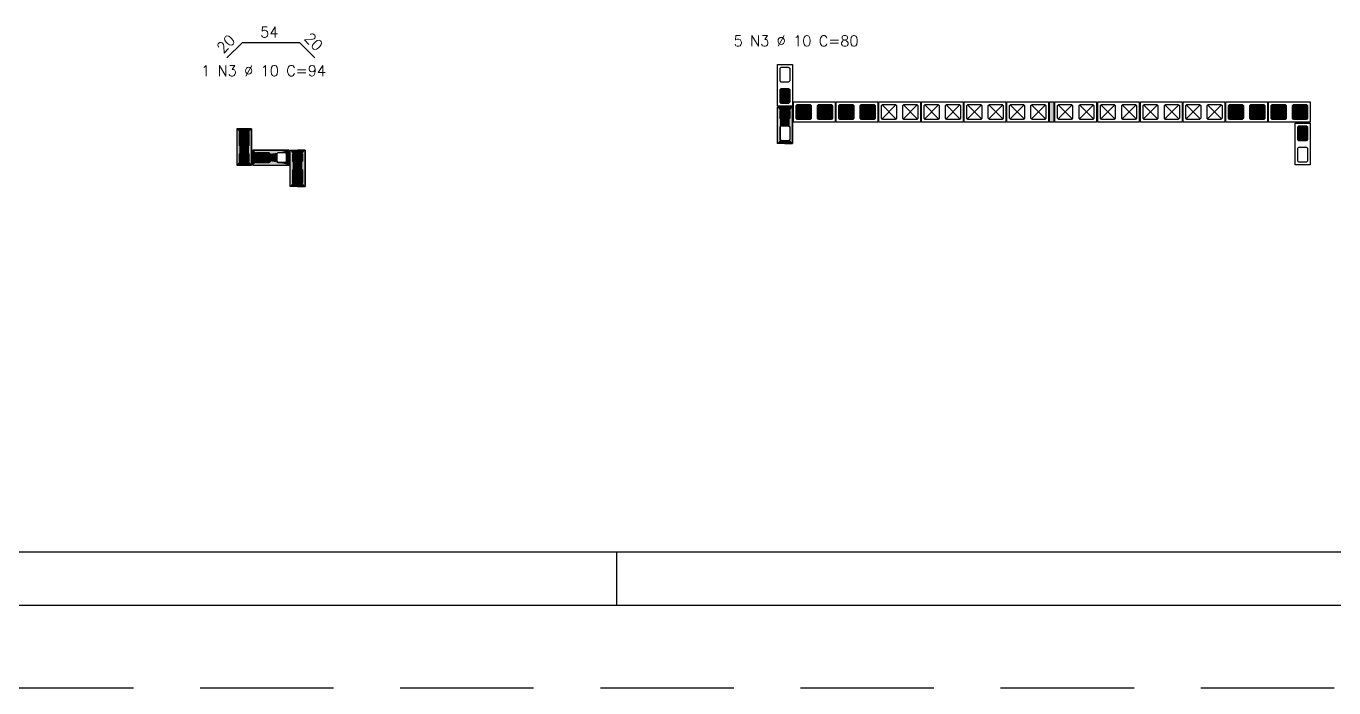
# Model space of a CAD drawing. Extents: x -1.9 to 86, y -1.6 to 60.9.
# Drawn here: x 36.04 to 60.54, y -1.55 to 10.84 of the extents above; entities that cross this region are included whole.
import ezdxf

# ---------------------------------------------------------------- set-up
doc = ezdxf.new("R2010")
doc.units = 0
doc.header["$MEASUREMENT"] = 0
doc.linetypes.add('ESTILO_TQS_0001', pattern=[0.45, 0.3, -0.15])
doc.linetypes.add('HIDDEN', pattern=[0.375, 0.25, -0.125])
doc.layers.get('0').update_dxf_attribs({"linetype": 'CONTINUOUS'})
doc.layers.get('Defpoints').update_dxf_attribs({"linetype": 'CONTINUOUS'})
for name, color, linetype in [('ARQ_FOLHA', 7, 'CONTINUOUS'), ('PENA_01', 1, 'CONTINUOUS'), ('PENA_02', 2, 'CONTINUOUS'), ('PENA_03', 3, 'CONTINUOUS'), ('PENA_05', 5, 'CONTINUOUS'), ('PENA_11', 252, 'CONTINUOUS'), ('PENA_21', 100, 'CONTINUOUS'), ('PENA_25', 210, 'CONTINUOUS')]:
    doc.layers.add(name, color=color, linetype=linetype)
doc.styles.get("Standard").update_dxf_attribs({"font": 'ROMANS.SHX'})

# ---------------------------------------------------------------- blocks, each defined once
blk = doc.blocks.new('FOLHA A1 - 841 X 594')
at = {"layer": 'ARQ_FOLHA', "color": 1}
blk.add_line((-370, 10), (-370, 0), dxfattribs=at)
for points in [[(-841, 0), (0, 0), (0, 594), (-841, 594)], [(-816, 10), (-10, 10), (-10, 584), (-816, 584)]]:
    blk.add_lwpolyline(points, close=True, dxfattribs=at)
at = {"layer": 'Defpoints', "color": 8, "linetype": 'HIDDEN', "ltscale": 100}
blk.add_lwpolyline([(-860.5, 609.5), (-860.5, -15.5), (19.5, -15.5), (19.5, 609.5)], close=True, dxfattribs=at)
blk = doc.blocks.new('*U24')
blk.add_blockref('FOLHA A1 - 841 X 594', (0, 0))

msp = doc.modelspace()

# ---------------------------------------------------------------- linework, layer by layer
at = {"layer": 'PENA_01', "linetype": 'Continuous'}
for p, q in [((50.47834, 9.106698), (50.73834, 9.366698)), ((50.73834, 9.106698), (50.47834, 9.366698)), ((51.13834, 9.106698), (50.87834, 9.366698)), ((50.87834, 9.106698), (51.13834, 9.366698)), ((51.27834, 9.106698), (51.53834, 9.366698)), ((51.53834, 9.106698), (51.27834, 9.366698)), ((51.93834, 9.106698), (51.67834, 9.366698)), ((51.67834, 9.106698), (51.93834, 9.366698)), ((52.07834, 9.106698), (52.33834, 9.366698)), ((52.33834, 9.106698), (52.07834, 9.366698)), ((52.73834, 9.106698), (52.47834, 9.366698)), ((52.47834, 9.106698), (52.73834, 9.366698)), ((52.87834, 9.106698), (53.13834, 9.366698)), ((53.13834, 9.106698), (52.87834, 9.366698)), ((53.53834, 9.106698), (53.27834, 9.366698)), ((53.27834, 9.106698), (53.53834, 9.366698)), ((53.67834, 9.106698), (53.93834, 9.366698)), ((53.93834, 9.106698), (53.67834, 9.366698)), ((54.33834, 9.106698), (54.07834, 9.366698)), ((54.07834, 9.106698), (54.33834, 9.366698)), ((54.47834, 9.106698), (54.73834, 9.366698)), ((54.73834, 9.106698), (54.47834, 9.366698)), ((55.13834, 9.106698), (54.87834, 9.366698)), ((54.87834, 9.106698), (55.13834, 9.366698)), ((55.37834, 9.106698), (55.63834, 9.366698)), ((55.63834, 9.106698), (55.37834, 9.366698)), ((56.03834, 9.106698), (55.77834, 9.366698)), ((55.77834, 9.106698), (56.03834, 9.366698)), ((56.17834, 9.106698), (56.43834, 9.366698)), ((56.43834, 9.106698), (56.17834, 9.366698)), ((56.83834, 9.106698), (56.57834, 9.366698)), ((56.57834, 9.106698), (56.83834, 9.366698)), ((56.97834, 9.106698), (57.23834, 9.366698)), ((57.23834, 9.106698), (56.97834, 9.366698)), ((57.63834, 9.106698), (57.37834, 9.366698)), ((57.37834, 9.106698), (57.63834, 9.366698)), ((57.77834, 9.106698), (58.03834, 9.366698)), ((58.03834, 9.106698), (57.77834, 9.366698)), ((58.43834, 9.106698), (58.17834, 9.366698)), ((58.17834, 9.106698), (58.43834, 9.366698)), ((58.57834, 9.106698), (58.83834, 9.366698)), ((58.83834, 9.106698), (58.57834, 9.366698)), ((59.23834, 9.106698), (58.97834, 9.366698)), ((58.97834, 9.106698), (59.23834, 9.366698)), ((59.37834, 9.106698), (59.63834, 9.366698)), ((59.63834, 9.106698), (59.37834, 9.366698)), ((60.03834, 9.106698), (59.77834, 9.366698)), ((59.77834, 9.106698), (60.03834, 9.366698))]:
    msp.add_line(p, q, dxfattribs=at)
for points in [[(50.32834, 10.076698), (50.34834, 10.056698), (50.34834, 9.816698), (50.32834, 9.796698), (50.18834, 9.796698), (50.16834, 9.816698), (50.16834, 10.056698), (50.18834, 10.076698), (50.32834, 10.076698)], [(50.32834, 9.676698), (50.34834, 9.656698), (50.34834, 9.416698), (50.32834, 9.396698), (50.18834, 9.396698), (50.16834, 9.416698), (50.16834, 9.656698), (50.18834, 9.676698), (50.32834, 9.676698)], [(50.34834, 9.256698), (50.34834, 9.116698), (50.32834, 9.096698), (50.18834, 9.096698), (50.16834, 9.116698), (50.16834, 9.256698), (50.18834, 9.276698), (50.32834, 9.276698), (50.34834, 9.256698)], [(40.216428, 8.610797), (40.216428, 8.850797), (40.196428, 8.870797), (40.056428, 8.870797), (40.036428, 8.850797), (40.036428, 8.610797), (40.056428, 8.590797), (40.196428, 8.590797), (40.216428, 8.610797)], [(50.34834, 8.956698), (50.34834, 8.716698), (50.32834, 8.696698), (50.18834, 8.696698), (50.16834, 8.716698), (50.16834, 8.956698), (50.18834, 8.976698), (50.32834, 8.976698), (50.34834, 8.956698)], [(59.88834, 8.696698), (59.86834, 8.716698), (59.86834, 8.956698), (59.88834, 8.976698), (60.02834, 8.976698), (60.04834, 8.956698), (60.04834, 8.716698), (60.02834, 8.696698), (59.88834, 8.696698)], [(59.88834, 8.296698), (59.86834, 8.316698), (59.86834, 8.556698), (59.88834, 8.576698), (60.02834, 8.576698), (60.04834, 8.556698), (60.04834, 8.316698), (60.02834, 8.296698), (59.88834, 8.296698)], [(40.216428, 8.310797), (40.216428, 8.450797), (40.196428, 8.470797), (40.056428, 8.470797), (40.036428, 8.450797), (40.036428, 8.310797), (40.056428, 8.290797), (40.196428, 8.290797), (40.216428, 8.310797)], [(40.596428, 8.470797), (40.356428, 8.470797), (40.336428, 8.450797), (40.336428, 8.310797), (40.356428, 8.290797), (40.596428, 8.290797), (40.616428, 8.310797), (40.616428, 8.450797), (40.596428, 8.470797)], [(40.896428, 8.470797), (40.756428, 8.470797), (40.736428, 8.450797), (40.736428, 8.310797), (40.756428, 8.290797), (40.896428, 8.290797), (40.916428, 8.310797), (40.916428, 8.450797), (40.896428, 8.470797)], [(41.216428, 8.450797), (41.216428, 8.310797), (41.196428, 8.290797), (41.056428, 8.290797), (41.036428, 8.310797), (41.036428, 8.450797), (41.056428, 8.470797), (41.196428, 8.470797), (41.216428, 8.450797)], [(41.216428, 8.150797), (41.216428, 7.910797), (41.196428, 7.890797), (41.056428, 7.890797), (41.036428, 7.910797), (41.036428, 8.150797), (41.056428, 8.170797), (41.196428, 8.170797), (41.216428, 8.150797)]]:
    msp.add_lwpolyline(points, dxfattribs=at)
at = {"layer": 'PENA_02', "linetype": 'Continuous'}
for points in [[(50.39834, 10.126698), (50.39834, 9.346698), (50.11834, 9.346698), (50.11834, 10.126698), (50.39834, 10.126698)], [(50.39834, 9.326698), (50.39834, 8.646698), (50.11834, 8.646698), (50.11834, 9.326698), (50.39834, 9.326698)], [(50.41834, 9.426698), (51.19834, 9.426698), (51.19834, 9.046698), (50.41834, 9.046698), (50.41834, 9.426698)], [(51.21834, 9.426698), (51.99834, 9.426698), (51.99834, 9.046698), (51.21834, 9.046698), (51.21834, 9.426698)], [(52.01834, 9.426698), (52.79834, 9.426698), (52.79834, 9.046698), (52.01834, 9.046698), (52.01834, 9.426698)], [(52.81834, 9.426698), (53.59834, 9.426698), (53.59834, 9.046698), (52.81834, 9.046698), (52.81834, 9.426698)], [(53.61834, 9.426698), (54.39834, 9.426698), (54.39834, 9.046698), (53.61834, 9.046698), (53.61834, 9.426698)], [(54.41834, 9.426698), (55.19834, 9.426698), (55.19834, 9.046698), (54.41834, 9.046698), (54.41834, 9.426698)], [(55.29834, 9.046698), (55.21834, 9.046698), (55.21834, 9.426698), (55.29834, 9.426698), (55.29834, 9.046698)], [(55.31834, 9.426698), (56.09834, 9.426698), (56.09834, 9.046698), (55.31834, 9.046698), (55.31834, 9.426698)], [(56.11834, 9.426698), (56.89834, 9.426698), (56.89834, 9.046698), (56.11834, 9.046698), (56.11834, 9.426698)], [(56.91834, 9.426698), (57.69834, 9.426698), (57.69834, 9.046698), (56.91834, 9.046698), (56.91834, 9.426698)], [(57.71834, 9.426698), (58.49834, 9.426698), (58.49834, 9.046698), (57.71834, 9.046698), (57.71834, 9.426698)], [(58.51834, 9.426698), (59.29834, 9.426698), (59.29834, 9.046698), (58.51834, 9.046698), (58.51834, 9.426698)], [(59.31834, 9.426698), (60.09834, 9.426698), (60.09834, 9.046698), (59.31834, 9.046698), (59.31834, 9.426698)], [(40.266428, 8.240797), (40.266428, 8.920797), (39.986428, 8.920797), (39.986428, 8.240797), (40.266428, 8.240797)], [(59.81834, 8.246698), (59.81834, 9.026698), (60.09834, 9.026698), (60.09834, 8.246698), (59.81834, 8.246698)], [(40.966428, 8.520797), (40.286428, 8.520797), (40.286428, 8.240797), (40.966428, 8.240797), (40.966428, 8.520797)], [(41.266428, 8.520797), (41.266428, 7.840797), (40.986428, 7.840797), (40.986428, 8.520797), (41.266428, 8.520797)]]:
    msp.add_lwpolyline(points, dxfattribs=at)
at = {"layer": 'PENA_02', "linetype": 'ESTILO_TQS_0001'}
for points in [[(50.46834, 9.356698), (50.48834, 9.376698), (50.72834, 9.376698), (50.74834, 9.356698), (50.74834, 9.116698), (50.72834, 9.096698), (50.48834, 9.096698), (50.46834, 9.116698), (50.46834, 9.356698)], [(50.86834, 9.356698), (50.88834, 9.376698), (51.12834, 9.376698), (51.14834, 9.356698), (51.14834, 9.116698), (51.12834, 9.096698), (50.88834, 9.096698), (50.86834, 9.116698), (50.86834, 9.356698)], [(51.26834, 9.356698), (51.28834, 9.376698), (51.52834, 9.376698), (51.54834, 9.356698), (51.54834, 9.116698), (51.52834, 9.096698), (51.28834, 9.096698), (51.26834, 9.116698), (51.26834, 9.356698)], [(51.66834, 9.356698), (51.68834, 9.376698), (51.92834, 9.376698), (51.94834, 9.356698), (51.94834, 9.116698), (51.92834, 9.096698), (51.68834, 9.096698), (51.66834, 9.116698), (51.66834, 9.356698)], [(52.06834, 9.356698), (52.08834, 9.376698), (52.32834, 9.376698), (52.34834, 9.356698), (52.34834, 9.116698), (52.32834, 9.096698), (52.08834, 9.096698), (52.06834, 9.116698), (52.06834, 9.356698)], [(52.46834, 9.356698), (52.48834, 9.376698), (52.72834, 9.376698), (52.74834, 9.356698), (52.74834, 9.116698), (52.72834, 9.096698), (52.48834, 9.096698), (52.46834, 9.116698), (52.46834, 9.356698)], [(52.86834, 9.356698), (52.88834, 9.376698), (53.12834, 9.376698), (53.14834, 9.356698), (53.14834, 9.116698), (53.12834, 9.096698), (52.88834, 9.096698), (52.86834, 9.116698), (52.86834, 9.356698)], [(53.26834, 9.356698), (53.28834, 9.376698), (53.52834, 9.376698), (53.54834, 9.356698), (53.54834, 9.116698), (53.52834, 9.096698), (53.28834, 9.096698), (53.26834, 9.116698), (53.26834, 9.356698)], [(53.66834, 9.356698), (53.68834, 9.376698), (53.92834, 9.376698), (53.94834, 9.356698), (53.94834, 9.116698), (53.92834, 9.096698), (53.68834, 9.096698), (53.66834, 9.116698), (53.66834, 9.356698)], [(54.06834, 9.356698), (54.08834, 9.376698), (54.32834, 9.376698), (54.34834, 9.356698), (54.34834, 9.116698), (54.32834, 9.096698), (54.08834, 9.096698), (54.06834, 9.116698), (54.06834, 9.356698)], [(54.46834, 9.356698), (54.48834, 9.376698), (54.72834, 9.376698), (54.74834, 9.356698), (54.74834, 9.116698), (54.72834, 9.096698), (54.48834, 9.096698), (54.46834, 9.116698), (54.46834, 9.356698)], [(54.86834, 9.356698), (54.88834, 9.376698), (55.12834, 9.376698), (55.14834, 9.356698), (55.14834, 9.116698), (55.12834, 9.096698), (54.88834, 9.096698), (54.86834, 9.116698), (54.86834, 9.356698)], [(55.36834, 9.356698), (55.38834, 9.376698), (55.62834, 9.376698), (55.64834, 9.356698), (55.64834, 9.116698), (55.62834, 9.096698), (55.38834, 9.096698), (55.36834, 9.116698), (55.36834, 9.356698)], [(55.76834, 9.356698), (55.78834, 9.376698), (56.02834, 9.376698), (56.04834, 9.356698), (56.04834, 9.116698), (56.02834, 9.096698), (55.78834, 9.096698), (55.76834, 9.116698), (55.76834, 9.356698)], [(56.16834, 9.356698), (56.18834, 9.376698), (56.42834, 9.376698), (56.44834, 9.356698), (56.44834, 9.116698), (56.42834, 9.096698), (56.18834, 9.096698), (56.16834, 9.116698), (56.16834, 9.356698)], [(56.56834, 9.356698), (56.58834, 9.376698), (56.82834, 9.376698), (56.84834, 9.356698), (56.84834, 9.116698), (56.82834, 9.096698), (56.58834, 9.096698), (56.56834, 9.116698), (56.56834, 9.356698)], [(56.96834, 9.356698), (56.98834, 9.376698), (57.22834, 9.376698), (57.24834, 9.356698), (57.24834, 9.116698), (57.22834, 9.096698), (56.98834, 9.096698), (56.96834, 9.116698), (56.96834, 9.356698)], [(57.36834, 9.356698), (57.38834, 9.376698), (57.62834, 9.376698), (57.64834, 9.356698), (57.64834, 9.116698), (57.62834, 9.096698), (57.38834, 9.096698), (57.36834, 9.116698), (57.36834, 9.356698)], [(57.76834, 9.356698), (57.78834, 9.376698), (58.02834, 9.376698), (58.04834, 9.356698), (58.04834, 9.116698), (58.02834, 9.096698), (57.78834, 9.096698), (57.76834, 9.116698), (57.76834, 9.356698)], [(58.16834, 9.356698), (58.18834, 9.376698), (58.42834, 9.376698), (58.44834, 9.356698), (58.44834, 9.116698), (58.42834, 9.096698), (58.18834, 9.096698), (58.16834, 9.116698), (58.16834, 9.356698)], [(58.56834, 9.356698), (58.58834, 9.376698), (58.82834, 9.376698), (58.84834, 9.356698), (58.84834, 9.116698), (58.82834, 9.096698), (58.58834, 9.096698), (58.56834, 9.116698), (58.56834, 9.356698)], [(58.96834, 9.356698), (58.98834, 9.376698), (59.22834, 9.376698), (59.24834, 9.356698), (59.24834, 9.116698), (59.22834, 9.096698), (58.98834, 9.096698), (58.96834, 9.116698), (58.96834, 9.356698)], [(59.36834, 9.356698), (59.38834, 9.376698), (59.62834, 9.376698), (59.64834, 9.356698), (59.64834, 9.116698), (59.62834, 9.096698), (59.38834, 9.096698), (59.36834, 9.116698), (59.36834, 9.356698)], [(59.76834, 9.356698), (59.78834, 9.376698), (60.02834, 9.376698), (60.04834, 9.356698), (60.04834, 9.116698), (60.02834, 9.096698), (59.78834, 9.096698), (59.76834, 9.116698), (59.76834, 9.356698)]]:
    msp.add_lwpolyline(points, dxfattribs=at)
at = {"layer": 'PENA_03', "linetype": 'Continuous'}
for points in [[(50.18834, 9.396698), (50.16834, 9.416698), (50.16834, 9.656698), (50.18834, 9.676698), (50.32834, 9.676698), (50.34834, 9.656698), (50.34834, 9.416698), (50.32834, 9.396698), (50.18834, 9.396698)], [(50.74834, 9.116698), (50.72834, 9.096698), (50.48834, 9.096698), (50.46834, 9.116698), (50.46834, 9.356698), (50.48834, 9.376698), (50.72834, 9.376698), (50.74834, 9.356698), (50.74834, 9.116698)], [(51.14834, 9.116698), (51.12834, 9.096698), (50.88834, 9.096698), (50.86834, 9.116698), (50.86834, 9.356698), (50.88834, 9.376698), (51.12834, 9.376698), (51.14834, 9.356698), (51.14834, 9.116698)], [(51.54834, 9.116698), (51.52834, 9.096698), (51.28834, 9.096698), (51.26834, 9.116698), (51.26834, 9.356698), (51.28834, 9.376698), (51.52834, 9.376698), (51.54834, 9.356698), (51.54834, 9.116698)], [(51.94834, 9.116698), (51.92834, 9.096698), (51.68834, 9.096698), (51.66834, 9.116698), (51.66834, 9.356698), (51.68834, 9.376698), (51.92834, 9.376698), (51.94834, 9.356698), (51.94834, 9.116698)], [(58.84834, 9.116698), (58.82834, 9.096698), (58.58834, 9.096698), (58.56834, 9.116698), (58.56834, 9.356698), (58.58834, 9.376698), (58.82834, 9.376698), (58.84834, 9.356698), (58.84834, 9.116698)], [(59.24834, 9.116698), (59.22834, 9.096698), (58.98834, 9.096698), (58.96834, 9.116698), (58.96834, 9.356698), (58.98834, 9.376698), (59.22834, 9.376698), (59.24834, 9.356698), (59.24834, 9.116698)], [(59.64834, 9.116698), (59.62834, 9.096698), (59.38834, 9.096698), (59.36834, 9.116698), (59.36834, 9.356698), (59.38834, 9.376698), (59.62834, 9.376698), (59.64834, 9.356698), (59.64834, 9.116698)], [(60.04834, 9.116698), (60.02834, 9.096698), (59.78834, 9.096698), (59.76834, 9.116698), (59.76834, 9.356698), (59.78834, 9.376698), (60.02834, 9.376698), (60.04834, 9.356698), (60.04834, 9.116698)], [(50.34834, 9.116698), (50.32834, 9.096698), (50.18834, 9.096698), (50.16834, 9.116698), (50.16834, 9.256698), (50.18834, 9.276698), (50.32834, 9.276698), (50.34834, 9.256698), (50.34834, 9.116698)], [(40.056428, 8.590797), (40.036428, 8.610797), (40.036428, 8.850797), (40.056428, 8.870797), (40.196428, 8.870797), (40.216428, 8.850797), (40.216428, 8.610797), (40.196428, 8.590797), (40.056428, 8.590797)], [(59.88834, 8.696698), (59.86834, 8.716698), (59.86834, 8.956698), (59.88834, 8.976698), (60.02834, 8.976698), (60.04834, 8.956698), (60.04834, 8.716698), (60.02834, 8.696698), (59.88834, 8.696698)], [(40.216428, 8.310797), (40.196428, 8.290797), (40.056428, 8.290797), (40.036428, 8.310797), (40.036428, 8.450797), (40.056428, 8.470797), (40.196428, 8.470797), (40.216428, 8.450797), (40.216428, 8.310797)], [(40.616428, 8.310797), (40.596428, 8.290797), (40.356428, 8.290797), (40.336428, 8.310797), (40.336428, 8.450797), (40.356428, 8.470797), (40.596428, 8.470797), (40.616428, 8.450797), (40.616428, 8.310797)], [(41.216428, 8.310797), (41.196428, 8.290797), (41.056428, 8.290797), (41.036428, 8.310797), (41.036428, 8.450797), (41.056428, 8.470797), (41.196428, 8.470797), (41.216428, 8.450797), (41.216428, 8.310797)], [(41.056428, 7.890797), (41.036428, 7.910797), (41.036428, 8.150797), (41.056428, 8.170797), (41.196428, 8.170797), (41.216428, 8.150797), (41.216428, 7.910797), (41.196428, 7.890797), (41.056428, 7.890797)]]:
    msp.add_lwpolyline(points, dxfattribs=at)
for centre in [(50.25834, 9.536698), (50.25834, 9.186698), (50.60834, 9.236698), (51.00834, 9.236698), (51.40834, 9.236698), (51.80834, 9.236698), (58.70834, 9.236698), (59.10834, 9.236698), (59.50834, 9.236698), (59.90834, 9.236698), (59.95834, 8.836698), (40.126428, 8.730797), (40.126428, 8.380797), (40.476428, 8.380797), (41.126428, 8.380797), (41.126428, 8.030797)]:
    msp.add_circle(centre, 0.04, dxfattribs=at)
for points in [[(50.29834, 9.536698), (50.23834, 9.571339), (50.220752, 9.550379)], [(50.29834, 9.536698), (50.265286, 9.57609), (50.23834, 9.571339)], [(50.29834, 9.536698), (50.288982, 9.56241), (50.265286, 9.57609)], [(50.29834, 9.536698), (50.220752, 9.550379), (50.220752, 9.523017)], [(50.29834, 9.536698), (50.220752, 9.523017), (50.23834, 9.502057)], [(50.29834, 9.536698), (50.23834, 9.502057), (50.265286, 9.497306)], [(50.29834, 9.536698), (50.265286, 9.497306), (50.288982, 9.510987)], [(50.29834, 9.536698), (50.288982, 9.510987), (50.29834, 9.536698)], [(50.29834, 9.186698), (50.23834, 9.221339), (50.220752, 9.200379)], [(50.29834, 9.186698), (50.220752, 9.200379), (50.220752, 9.173017)], [(50.29834, 9.186698), (50.220752, 9.173017), (50.23834, 9.152057)], [(50.29834, 9.186698), (50.265286, 9.22609), (50.23834, 9.221339)], [(50.29834, 9.186698), (50.23834, 9.152057), (50.265286, 9.147306)], [(50.29834, 9.186698), (50.288982, 9.21241), (50.265286, 9.22609)], [(50.29834, 9.186698), (50.265286, 9.147306), (50.288982, 9.160987)], [(50.29834, 9.186698), (50.288982, 9.160987), (50.29834, 9.186698)], [(50.64834, 9.236698), (50.58834, 9.271339), (50.570752, 9.250379)], [(50.64834, 9.236698), (50.570752, 9.250379), (50.570752, 9.223017)], [(50.64834, 9.236698), (50.570752, 9.223017), (50.58834, 9.202057)], [(50.64834, 9.236698), (50.615286, 9.27609), (50.58834, 9.271339)], [(50.64834, 9.236698), (50.58834, 9.202057), (50.615286, 9.197306)], [(50.64834, 9.236698), (50.638982, 9.26241), (50.615286, 9.27609)], [(50.64834, 9.236698), (50.615286, 9.197306), (50.638982, 9.210987)], [(50.64834, 9.236698), (50.638982, 9.210987), (50.64834, 9.236698)], [(51.04834, 9.236698), (50.98834, 9.271339), (50.970752, 9.250379)], [(51.04834, 9.236698), (50.970752, 9.250379), (50.970752, 9.223017)], [(51.04834, 9.236698), (50.970752, 9.223017), (50.98834, 9.202057)], [(51.04834, 9.236698), (51.015286, 9.27609), (50.98834, 9.271339)], [(51.04834, 9.236698), (50.98834, 9.202057), (51.015286, 9.197306)], [(51.04834, 9.236698), (51.038982, 9.26241), (51.015286, 9.27609)], [(51.04834, 9.236698), (51.015286, 9.197306), (51.038982, 9.210987)], [(51.04834, 9.236698), (51.038982, 9.210987), (51.04834, 9.236698)], [(51.44834, 9.236698), (51.38834, 9.271339), (51.370752, 9.250379)], [(51.44834, 9.236698), (51.370752, 9.250379), (51.370752, 9.223017)], [(51.44834, 9.236698), (51.370752, 9.223017), (51.38834, 9.202057)], [(51.44834, 9.236698), (51.415286, 9.27609), (51.38834, 9.271339)], [(51.44834, 9.236698), (51.38834, 9.202057), (51.415286, 9.197306)], [(51.44834, 9.236698), (51.438982, 9.26241), (51.415286, 9.27609)], [(51.44834, 9.236698), (51.415286, 9.197306), (51.438982, 9.210987)], [(51.44834, 9.236698), (51.438982, 9.210987), (51.44834, 9.236698)], [(51.84834, 9.236698), (51.78834, 9.271339), (51.770752, 9.250379)], [(51.84834, 9.236698), (51.770752, 9.250379), (51.770752, 9.223017)], [(51.84834, 9.236698), (51.770752, 9.223017), (51.78834, 9.202057)], [(51.84834, 9.236698), (51.815286, 9.27609), (51.78834, 9.271339)], [(51.84834, 9.236698), (51.78834, 9.202057), (51.815286, 9.197306)], [(51.84834, 9.236698), (51.838982, 9.26241), (51.815286, 9.27609)], [(51.84834, 9.236698), (51.815286, 9.197306), (51.838982, 9.210987)], [(51.84834, 9.236698), (51.838982, 9.210987), (51.84834, 9.236698)], [(58.74834, 9.236698), (58.68834, 9.271339), (58.670752, 9.250379)], [(58.74834, 9.236698), (58.670752, 9.250379), (58.670752, 9.223017)], [(58.74834, 9.236698), (58.670752, 9.223017), (58.68834, 9.202057)], [(58.74834, 9.236698), (58.715286, 9.27609), (58.68834, 9.271339)], [(58.74834, 9.236698), (58.68834, 9.202057), (58.715286, 9.197306)], [(58.74834, 9.236698), (58.738982, 9.26241), (58.715286, 9.27609)], [(58.74834, 9.236698), (58.715286, 9.197306), (58.738982, 9.210987)], [(58.74834, 9.236698), (58.738982, 9.210987), (58.74834, 9.236698)], [(59.14834, 9.236698), (59.08834, 9.271339), (59.070752, 9.250379)], [(59.14834, 9.236698), (59.070752, 9.250379), (59.070752, 9.223017)], [(59.14834, 9.236698), (59.070752, 9.223017), (59.08834, 9.202057)], [(59.14834, 9.236698), (59.115286, 9.27609), (59.08834, 9.271339)], [(59.14834, 9.236698), (59.08834, 9.202057), (59.115286, 9.197306)], [(59.14834, 9.236698), (59.138982, 9.26241), (59.115286, 9.27609)], [(59.14834, 9.236698), (59.115286, 9.197306), (59.138982, 9.210987)], [(59.14834, 9.236698), (59.138982, 9.210987), (59.14834, 9.236698)], [(59.54834, 9.236698), (59.48834, 9.271339), (59.470752, 9.250379)], [(59.54834, 9.236698), (59.470752, 9.250379), (59.470752, 9.223017)], [(59.54834, 9.236698), (59.470752, 9.223017), (59.48834, 9.202057)], [(59.54834, 9.236698), (59.515286, 9.27609), (59.48834, 9.271339)], [(59.54834, 9.236698), (59.48834, 9.202057), (59.515286, 9.197306)], [(59.54834, 9.236698), (59.538982, 9.26241), (59.515286, 9.27609)], [(59.54834, 9.236698), (59.515286, 9.197306), (59.538982, 9.210987)], [(59.54834, 9.236698), (59.538982, 9.210987), (59.54834, 9.236698)], [(59.94834, 9.236698), (59.88834, 9.271339), (59.870752, 9.250379)], [(59.94834, 9.236698), (59.870752, 9.250379), (59.870752, 9.223017)], [(59.94834, 9.236698), (59.870752, 9.223017), (59.88834, 9.202057)], [(59.94834, 9.236698), (59.915286, 9.27609), (59.88834, 9.271339)], [(59.94834, 9.236698), (59.88834, 9.202057), (59.915286, 9.197306)], [(59.94834, 9.236698), (59.938982, 9.26241), (59.915286, 9.27609)], [(59.94834, 9.236698), (59.915286, 9.197306), (59.938982, 9.210987)], [(59.94834, 9.236698), (59.938982, 9.210987), (59.94834, 9.236698)], [(59.99834, 8.836698), (59.93834, 8.871339), (59.920752, 8.850379)], [(59.99834, 8.836698), (59.920752, 8.850379), (59.920752, 8.823017)], [(59.99834, 8.836698), (59.920752, 8.823017), (59.93834, 8.802057)], [(59.99834, 8.836698), (59.965286, 8.87609), (59.93834, 8.871339)], [(59.99834, 8.836698), (59.93834, 8.802057), (59.965286, 8.797306)], [(59.99834, 8.836698), (59.988982, 8.86241), (59.965286, 8.87609)], [(59.99834, 8.836698), (59.965286, 8.797306), (59.988982, 8.810987)], [(59.99834, 8.836698), (59.988982, 8.810987), (59.99834, 8.836698)], [(40.166428, 8.730797), (40.106428, 8.765438), (40.08884, 8.744478)], [(40.166428, 8.730797), (40.08884, 8.744478), (40.08884, 8.717116)], [(40.166428, 8.730797), (40.08884, 8.717116), (40.106428, 8.696156)], [(40.166428, 8.730797), (40.133374, 8.770189), (40.106428, 8.765438)], [(40.166428, 8.730797), (40.106428, 8.696156), (40.133374, 8.691405)], [(40.166428, 8.730797), (40.15707, 8.756508), (40.133374, 8.770189)], [(40.166428, 8.730797), (40.133374, 8.691405), (40.15707, 8.705085)], [(40.166428, 8.730797), (40.15707, 8.705085), (40.166428, 8.730797)], [(40.166428, 8.380797), (40.106428, 8.415438), (40.08884, 8.394478)], [(40.166428, 8.380797), (40.08884, 8.394478), (40.08884, 8.367116)], [(40.166428, 8.380797), (40.08884, 8.367116), (40.106428, 8.346156)], [(40.166428, 8.380797), (40.133374, 8.420189), (40.106428, 8.415438)], [(40.166428, 8.380797), (40.106428, 8.346156), (40.133374, 8.341405)], [(40.166428, 8.380797), (40.15707, 8.406508), (40.133374, 8.420189)], [(40.166428, 8.380797), (40.133374, 8.341405), (40.15707, 8.355085)], [(40.166428, 8.380797), (40.15707, 8.355085), (40.166428, 8.380797)], [(40.516428, 8.380797), (40.456428, 8.415438), (40.43884, 8.394478)], [(40.516428, 8.380797), (40.43884, 8.394478), (40.43884, 8.367116)], [(40.516428, 8.380797), (40.43884, 8.367116), (40.456428, 8.346156)], [(40.516428, 8.380797), (40.483374, 8.420189), (40.456428, 8.415438)], [(40.516428, 8.380797), (40.456428, 8.346156), (40.483374, 8.341405)], [(40.516428, 8.380797), (40.50707, 8.406508), (40.483374, 8.420189)], [(40.516428, 8.380797), (40.483374, 8.341405), (40.50707, 8.355085)], [(40.516428, 8.380797), (40.50707, 8.355085), (40.516428, 8.380797)], [(41.166428, 8.380797), (41.106428, 8.415438), (41.08884, 8.394478)], [(41.166428, 8.380797), (41.08884, 8.394478), (41.08884, 8.367116)], [(41.166428, 8.380797), (41.08884, 8.367116), (41.106428, 8.346156)], [(41.166428, 8.380797), (41.133374, 8.420189), (41.106428, 8.415438)], [(41.166428, 8.380797), (41.106428, 8.346156), (41.133374, 8.341405)], [(41.166428, 8.380797), (41.15707, 8.406508), (41.133374, 8.420189)], [(41.166428, 8.380797), (41.133374, 8.341405), (41.15707, 8.355085)], [(41.166428, 8.380797), (41.15707, 8.355085), (41.166428, 8.380797)], [(41.166428, 8.030797), (41.106428, 8.065438), (41.08884, 8.044478)], [(41.166428, 8.030797), (41.08884, 8.044478), (41.08884, 8.017116)], [(41.166428, 8.030797), (41.08884, 8.017116), (41.106428, 7.996156)], [(41.166428, 8.030797), (41.133374, 8.070189), (41.106428, 8.065438)], [(41.166428, 8.030797), (41.106428, 7.996156), (41.133374, 7.991405)], [(41.166428, 8.030797), (41.15707, 8.056508), (41.133374, 8.070189)], [(41.166428, 8.030797), (41.133374, 7.991405), (41.15707, 8.005085)], [(41.166428, 8.030797), (41.15707, 8.005085), (41.166428, 8.030797)]]:
    msp.add_solid(points, dxfattribs=at)
at = {"layer": 'PENA_05', "linetype": 'Continuous'}
for p, q in [((40.086428, 10.532192), (39.803585, 10.249349)), ((41.166428, 10.532192), (40.086428, 10.532192)), ((41.44927, 10.249349), (41.166428, 10.532192))]:
    msp.add_line(p, q, dxfattribs=at)
at = {"layer": 'PENA_11', "linetype": 'Continuous'}
for points in [[(50.18834, 9.396698), (50.16834, 9.656698), (50.18834, 9.676698)], [(50.18834, 9.396698), (50.16834, 9.416698), (50.16834, 9.656698)], [(50.18834, 9.396698), (50.18834, 9.676698), (50.32834, 9.676698)], [(50.18834, 9.396698), (50.32834, 9.676698), (50.34834, 9.656698)], [(50.18834, 9.396698), (50.34834, 9.656698), (50.34834, 9.416698)], [(50.18834, 9.396698), (50.34834, 9.416698), (50.32834, 9.396698)], [(50.18834, 9.396698), (50.32834, 9.396698), (50.18834, 9.396698)], [(50.74834, 9.116698), (50.46834, 9.356698), (50.48834, 9.376698)], [(50.74834, 9.116698), (50.46834, 9.116698), (50.46834, 9.356698)], [(50.74834, 9.116698), (50.48834, 9.376698), (50.72834, 9.376698)], [(50.74834, 9.116698), (50.72834, 9.376698), (50.74834, 9.356698)], [(50.74834, 9.116698), (50.74834, 9.356698), (50.74834, 9.116698)], [(51.14834, 9.116698), (50.86834, 9.356698), (50.88834, 9.376698)], [(51.14834, 9.116698), (50.86834, 9.116698), (50.86834, 9.356698)], [(51.14834, 9.116698), (50.88834, 9.376698), (51.12834, 9.376698)], [(51.14834, 9.116698), (51.12834, 9.376698), (51.14834, 9.356698)], [(51.14834, 9.116698), (51.14834, 9.356698), (51.14834, 9.116698)], [(51.54834, 9.116698), (51.26834, 9.356698), (51.28834, 9.376698)], [(51.54834, 9.116698), (51.26834, 9.116698), (51.26834, 9.356698)], [(51.54834, 9.116698), (51.28834, 9.376698), (51.52834, 9.376698)], [(51.54834, 9.116698), (51.52834, 9.376698), (51.54834, 9.356698)], [(51.54834, 9.116698), (51.54834, 9.356698), (51.54834, 9.116698)], [(51.94834, 9.116698), (51.66834, 9.356698), (51.68834, 9.376698)], [(51.94834, 9.116698), (51.66834, 9.116698), (51.66834, 9.356698)], [(51.94834, 9.116698), (51.68834, 9.376698), (51.92834, 9.376698)], [(51.94834, 9.116698), (51.92834, 9.376698), (51.94834, 9.356698)], [(51.94834, 9.116698), (51.94834, 9.356698), (51.94834, 9.116698)], [(58.84834, 9.116698), (58.56834, 9.356698), (58.58834, 9.376698)], [(58.84834, 9.116698), (58.56834, 9.116698), (58.56834, 9.356698)], [(58.84834, 9.116698), (58.58834, 9.376698), (58.82834, 9.376698)], [(58.84834, 9.116698), (58.82834, 9.376698), (58.84834, 9.356698)], [(58.84834, 9.116698), (58.84834, 9.356698), (58.84834, 9.116698)], [(59.24834, 9.116698), (58.96834, 9.356698), (58.98834, 9.376698)], [(59.24834, 9.116698), (58.96834, 9.116698), (58.96834, 9.356698)], [(59.24834, 9.116698), (58.98834, 9.376698), (59.22834, 9.376698)], [(59.24834, 9.116698), (59.22834, 9.376698), (59.24834, 9.356698)], [(59.24834, 9.116698), (59.24834, 9.356698), (59.24834, 9.116698)], [(59.64834, 9.116698), (59.36834, 9.356698), (59.38834, 9.376698)], [(59.64834, 9.116698), (59.36834, 9.116698), (59.36834, 9.356698)], [(59.64834, 9.116698), (59.38834, 9.376698), (59.62834, 9.376698)], [(59.64834, 9.116698), (59.62834, 9.376698), (59.64834, 9.356698)], [(59.64834, 9.116698), (59.64834, 9.356698), (59.64834, 9.116698)], [(60.04834, 9.116698), (59.76834, 9.356698), (59.78834, 9.376698)], [(60.04834, 9.116698), (59.76834, 9.116698), (59.76834, 9.356698)], [(60.04834, 9.116698), (59.78834, 9.376698), (60.02834, 9.376698)], [(60.04834, 9.116698), (60.02834, 9.376698), (60.04834, 9.356698)], [(60.04834, 9.116698), (60.04834, 9.356698), (60.04834, 9.116698)], [(50.34834, 9.116698), (50.16834, 9.256698), (50.18834, 9.276698)], [(50.34834, 9.116698), (50.16834, 9.116698), (50.16834, 9.256698)], [(50.34834, 9.116698), (50.18834, 9.096698), (50.16834, 9.116698)], [(50.34834, 9.116698), (50.18834, 9.276698), (50.32834, 9.276698)], [(50.34834, 9.116698), (50.32834, 9.096698), (50.18834, 9.096698)], [(50.34834, 9.116698), (50.32834, 9.276698), (50.34834, 9.256698)], [(50.34834, 9.116698), (50.34834, 9.256698), (50.34834, 9.116698)], [(50.74834, 9.116698), (50.48834, 9.096698), (50.46834, 9.116698)], [(50.74834, 9.116698), (50.72834, 9.096698), (50.48834, 9.096698)], [(51.14834, 9.116698), (50.88834, 9.096698), (50.86834, 9.116698)], [(51.14834, 9.116698), (51.12834, 9.096698), (50.88834, 9.096698)], [(51.54834, 9.116698), (51.28834, 9.096698), (51.26834, 9.116698)], [(51.54834, 9.116698), (51.52834, 9.096698), (51.28834, 9.096698)], [(51.94834, 9.116698), (51.68834, 9.096698), (51.66834, 9.116698)], [(51.94834, 9.116698), (51.92834, 9.096698), (51.68834, 9.096698)], [(58.84834, 9.116698), (58.58834, 9.096698), (58.56834, 9.116698)], [(58.84834, 9.116698), (58.82834, 9.096698), (58.58834, 9.096698)], [(59.24834, 9.116698), (58.98834, 9.096698), (58.96834, 9.116698)], [(59.24834, 9.116698), (59.22834, 9.096698), (58.98834, 9.096698)], [(59.64834, 9.116698), (59.38834, 9.096698), (59.36834, 9.116698)], [(59.64834, 9.116698), (59.62834, 9.096698), (59.38834, 9.096698)], [(60.04834, 9.116698), (59.78834, 9.096698), (59.76834, 9.116698)], [(60.04834, 9.116698), (60.02834, 9.096698), (59.78834, 9.096698)], [(40.056428, 8.590797), (40.036428, 8.850797), (40.056428, 8.870797)], [(40.056428, 8.590797), (40.036428, 8.610797), (40.036428, 8.850797)], [(40.056428, 8.590797), (40.056428, 8.870797), (40.196428, 8.870797)], [(40.056428, 8.590797), (40.196428, 8.870797), (40.216428, 8.850797)], [(40.056428, 8.590797), (40.216428, 8.850797), (40.216428, 8.610797)], [(59.88834, 8.696698), (59.86834, 8.956698), (59.88834, 8.976698)], [(59.88834, 8.696698), (59.86834, 8.716698), (59.86834, 8.956698)], [(59.88834, 8.696698), (59.88834, 8.976698), (60.02834, 8.976698)], [(59.88834, 8.696698), (60.02834, 8.976698), (60.04834, 8.956698)], [(59.88834, 8.696698), (60.04834, 8.956698), (60.04834, 8.716698)], [(40.056428, 8.590797), (40.216428, 8.610797), (40.196428, 8.590797)], [(40.056428, 8.590797), (40.196428, 8.590797), (40.056428, 8.590797)], [(59.88834, 8.696698), (60.04834, 8.716698), (60.02834, 8.696698)], [(59.88834, 8.696698), (60.02834, 8.696698), (59.88834, 8.696698)], [(40.216428, 8.310797), (40.036428, 8.450797), (40.056428, 8.470797)], [(40.216428, 8.310797), (40.036428, 8.310797), (40.036428, 8.450797)], [(40.216428, 8.310797), (40.056428, 8.470797), (40.196428, 8.470797)], [(40.216428, 8.310797), (40.196428, 8.470797), (40.216428, 8.450797)], [(40.216428, 8.310797), (40.216428, 8.450797), (40.216428, 8.310797)], [(40.616428, 8.310797), (40.336428, 8.450797), (40.356428, 8.470797)], [(40.616428, 8.310797), (40.336428, 8.310797), (40.336428, 8.450797)], [(40.616428, 8.310797), (40.356428, 8.470797), (40.596428, 8.470797)], [(40.616428, 8.310797), (40.596428, 8.470797), (40.616428, 8.450797)], [(40.616428, 8.310797), (40.616428, 8.450797), (40.616428, 8.310797)], [(41.216428, 8.310797), (41.036428, 8.450797), (41.056428, 8.470797)], [(41.216428, 8.310797), (41.036428, 8.310797), (41.036428, 8.450797)], [(41.216428, 8.310797), (41.056428, 8.470797), (41.196428, 8.470797)], [(41.216428, 8.310797), (41.196428, 8.470797), (41.216428, 8.450797)], [(41.216428, 8.310797), (41.216428, 8.450797), (41.216428, 8.310797)], [(40.216428, 8.310797), (40.056428, 8.290797), (40.036428, 8.310797)], [(40.216428, 8.310797), (40.196428, 8.290797), (40.056428, 8.290797)], [(40.616428, 8.310797), (40.356428, 8.290797), (40.336428, 8.310797)], [(40.616428, 8.310797), (40.596428, 8.290797), (40.356428, 8.290797)], [(41.216428, 8.310797), (41.056428, 8.290797), (41.036428, 8.310797)], [(41.056428, 7.890797), (41.036428, 8.150797), (41.056428, 8.170797)], [(41.056428, 7.890797), (41.036428, 7.910797), (41.036428, 8.150797)], [(41.216428, 8.310797), (41.196428, 8.290797), (41.056428, 8.290797)], [(41.056428, 7.890797), (41.056428, 8.170797), (41.196428, 8.170797)], [(41.056428, 7.890797), (41.196428, 8.170797), (41.216428, 8.150797)], [(41.056428, 7.890797), (41.216428, 8.150797), (41.216428, 7.910797)], [(41.056428, 7.890797), (41.216428, 7.910797), (41.196428, 7.890797)], [(41.056428, 7.890797), (41.196428, 7.890797), (41.056428, 7.890797)]]:
    msp.add_solid(points, dxfattribs=at)
at = {"layer": 'PENA_21', "linetype": 'Continuous'}
for points in [[(50.25834, 9.326698), (50.25834, 9.276698), (50.18834, 9.276698), (50.16834, 9.256698), (50.16834, 9.116698), (50.18834, 9.096698), (50.25834, 9.096698), (50.25834, 8.976698), (50.18834, 8.976698), (50.16834, 8.956698), (50.16834, 8.716698), (50.18834, 8.696698), (50.25834, 8.696698), (50.25834, 8.646698), (50.11834, 8.646698), (50.11834, 9.326698), (50.25834, 9.326698)], [(50.25834, 9.326698), (50.25834, 9.276698), (50.32834, 9.276698), (50.34834, 9.256698), (50.34834, 9.116698), (50.32834, 9.096698), (50.25834, 9.096698), (50.25834, 8.976698), (50.32834, 8.976698), (50.34834, 8.956698), (50.34834, 8.716698), (50.32834, 8.696698), (50.25834, 8.696698), (50.25834, 8.646698), (50.39834, 8.646698), (50.39834, 9.326698), (50.25834, 9.326698)], [(40.126428, 8.240797), (40.126428, 8.290797), (40.056428, 8.290797), (40.036428, 8.310797), (40.036428, 8.450797), (40.056428, 8.470797), (40.126428, 8.470797), (40.126428, 8.590797), (40.056428, 8.590797), (40.036428, 8.610797), (40.036428, 8.850797), (40.056428, 8.870797), (40.126428, 8.870797), (40.126428, 8.920797), (39.986428, 8.920797), (39.986428, 8.240797), (40.126428, 8.240797)], [(40.126428, 8.240797), (40.126428, 8.290797), (40.196428, 8.290797), (40.216428, 8.310797), (40.216428, 8.450797), (40.196428, 8.470797), (40.126428, 8.470797), (40.126428, 8.590797), (40.196428, 8.590797), (40.216428, 8.610797), (40.216428, 8.850797), (40.196428, 8.870797), (40.126428, 8.870797), (40.126428, 8.920797), (40.266428, 8.920797), (40.266428, 8.240797), (40.126428, 8.240797)], [(40.966428, 8.380797), (40.916428, 8.380797), (40.916428, 8.450797), (40.896428, 8.470797), (40.756428, 8.470797), (40.736428, 8.450797), (40.736428, 8.380797), (40.616428, 8.380797), (40.616428, 8.450797), (40.596428, 8.470797), (40.356428, 8.470797), (40.336428, 8.450797), (40.336428, 8.380797), (40.286428, 8.380797), (40.286428, 8.520797), (40.966428, 8.520797), (40.966428, 8.380797)], [(40.966428, 8.380797), (40.916428, 8.380797), (40.916428, 8.310797), (40.896428, 8.290797), (40.756428, 8.290797), (40.736428, 8.310797), (40.736428, 8.380797), (40.616428, 8.380797), (40.616428, 8.310797), (40.596428, 8.290797), (40.356428, 8.290797), (40.336428, 8.310797), (40.336428, 8.380797), (40.286428, 8.380797), (40.286428, 8.240797), (40.966428, 8.240797), (40.966428, 8.380797)], [(41.126428, 8.520797), (41.126428, 8.470797), (41.056428, 8.470797), (41.036428, 8.450797), (41.036428, 8.310797), (41.056428, 8.290797), (41.126428, 8.290797), (41.126428, 8.170797), (41.056428, 8.170797), (41.036428, 8.150797), (41.036428, 7.910797), (41.056428, 7.890797), (41.126428, 7.890797), (41.126428, 7.840797), (40.986428, 7.840797), (40.986428, 8.520797), (41.126428, 8.520797)], [(41.126428, 8.520797), (41.126428, 8.470797), (41.196428, 8.470797), (41.216428, 8.450797), (41.216428, 8.310797), (41.196428, 8.290797), (41.126428, 8.290797), (41.126428, 8.170797), (41.196428, 8.170797), (41.216428, 8.150797), (41.216428, 7.910797), (41.196428, 7.890797), (41.126428, 7.890797), (41.126428, 7.840797), (41.266428, 7.840797), (41.266428, 8.520797), (41.126428, 8.520797)]]:
    msp.add_lwpolyline(points, dxfattribs=at)
for points in [[(50.18834, 9.276698), (50.16834, 9.256698), (50.11834, 9.326698)], [(50.18834, 9.276698), (50.11834, 9.326698), (50.25834, 9.326698)], [(50.11834, 9.326698), (50.16834, 9.256698), (50.11834, 8.646698)], [(50.18834, 9.276698), (50.25834, 9.326698), (50.25834, 9.276698)], [(50.39834, 9.326698), (50.25834, 9.326698), (50.32834, 9.276698)], [(50.32834, 9.276698), (50.25834, 9.326698), (50.25834, 9.276698)], [(50.34834, 9.256698), (50.39834, 9.326698), (50.32834, 9.276698)], [(50.39834, 8.646698), (50.39834, 9.326698), (50.34834, 9.256698)], [(50.11834, 8.646698), (50.16834, 9.256698), (50.16834, 8.716698)], [(50.16834, 8.716698), (50.16834, 9.256698), (50.16834, 9.116698)], [(50.16834, 8.716698), (50.16834, 8.956698), (50.16834, 9.116698)], [(50.18834, 9.096698), (50.16834, 8.956698), (50.16834, 9.116698)], [(50.18834, 9.096698), (50.18834, 8.976698), (50.16834, 8.956698)], [(50.25834, 9.096698), (50.18834, 8.976698), (50.18834, 9.096698)], [(50.25834, 9.096698), (50.25834, 8.976698), (50.18834, 8.976698)], [(50.25834, 9.096698), (50.32834, 8.976698), (50.32834, 9.096698)], [(50.25834, 9.096698), (50.25834, 8.976698), (50.32834, 8.976698)], [(50.32834, 9.096698), (50.34834, 8.956698), (50.34834, 9.116698)], [(50.32834, 8.976698), (50.34834, 8.956698), (50.32834, 9.096698)], [(50.34834, 9.116698), (50.39834, 8.646698), (50.34834, 9.256698)], [(50.34834, 8.956698), (50.39834, 8.646698), (50.34834, 9.116698)], [(40.126428, 8.920797), (39.986428, 8.920797), (40.056428, 8.870797)], [(40.056428, 8.870797), (39.986428, 8.920797), (40.036428, 8.850797)], [(39.986428, 8.920797), (40.036428, 8.310797), (40.036428, 8.850797)], [(39.986428, 8.240797), (40.036428, 8.310797), (39.986428, 8.920797)], [(40.036428, 8.850797), (40.036428, 8.310797), (40.036428, 8.450797)], [(40.036428, 8.850797), (40.036428, 8.610797), (40.036428, 8.450797)], [(40.126428, 8.870797), (40.126428, 8.920797), (40.056428, 8.870797)], [(40.196428, 8.870797), (40.126428, 8.870797), (40.266428, 8.920797)], [(40.126428, 8.870797), (40.126428, 8.920797), (40.266428, 8.920797)], [(40.216428, 8.850797), (40.196428, 8.870797), (40.266428, 8.920797)], [(40.216428, 8.610797), (40.266428, 8.920797), (40.216428, 8.450797)], [(40.216428, 8.450797), (40.266428, 8.920797), (40.216428, 8.310797)], [(40.266428, 8.920797), (40.266428, 8.240797), (40.216428, 8.310797)], [(40.216428, 8.610797), (40.216428, 8.850797), (40.266428, 8.920797)], [(50.34834, 8.956698), (50.34834, 8.716698), (50.39834, 8.646698)], [(40.056428, 8.470797), (40.036428, 8.610797), (40.036428, 8.450797)], [(40.056428, 8.470797), (40.056428, 8.590797), (40.036428, 8.610797)], [(40.126428, 8.470797), (40.056428, 8.590797), (40.056428, 8.470797)], [(40.126428, 8.470797), (40.126428, 8.590797), (40.056428, 8.590797)], [(40.126428, 8.470797), (40.196428, 8.590797), (40.196428, 8.470797)], [(40.126428, 8.470797), (40.126428, 8.590797), (40.196428, 8.590797)], [(40.196428, 8.590797), (40.216428, 8.610797), (40.196428, 8.470797)], [(40.196428, 8.470797), (40.216428, 8.610797), (40.216428, 8.450797)], [(50.18834, 8.696698), (50.11834, 8.646698), (50.16834, 8.716698)], [(50.25834, 8.646698), (50.11834, 8.646698), (50.18834, 8.696698)], [(50.25834, 8.696698), (50.25834, 8.646698), (50.18834, 8.696698)], [(50.32834, 8.696698), (50.25834, 8.696698), (50.39834, 8.646698)], [(50.25834, 8.696698), (50.25834, 8.646698), (50.39834, 8.646698)], [(50.34834, 8.716698), (50.32834, 8.696698), (50.39834, 8.646698)], [(40.966428, 8.520797), (40.356428, 8.470797), (40.286428, 8.520797)], [(40.356428, 8.470797), (40.336428, 8.450797), (40.286428, 8.520797)], [(40.286428, 8.520797), (40.336428, 8.450797), (40.286428, 8.380797)], [(40.336428, 8.450797), (40.336428, 8.380797), (40.286428, 8.380797)], [(40.286428, 8.240797), (40.336428, 8.310797), (40.286428, 8.380797)], [(40.336428, 8.310797), (40.336428, 8.380797), (40.286428, 8.380797)], [(40.596428, 8.470797), (40.356428, 8.470797), (40.966428, 8.520797)], [(40.616428, 8.450797), (40.596428, 8.470797), (40.966428, 8.520797)], [(40.966428, 8.520797), (40.756428, 8.470797), (40.616428, 8.450797)], [(40.616428, 8.380797), (40.616428, 8.450797), (40.756428, 8.470797)], [(40.616428, 8.380797), (40.756428, 8.470797), (40.736428, 8.450797)], [(40.616428, 8.380797), (40.736428, 8.450797), (40.736428, 8.380797)], [(40.616428, 8.380797), (40.616428, 8.310797), (40.756428, 8.290797)], [(40.616428, 8.380797), (40.756428, 8.290797), (40.736428, 8.310797)], [(40.616428, 8.380797), (40.736428, 8.310797), (40.736428, 8.380797)], [(40.966428, 8.520797), (40.896428, 8.470797), (40.756428, 8.470797)], [(40.966428, 8.520797), (40.916428, 8.450797), (40.896428, 8.470797)], [(40.966428, 8.520797), (40.966428, 8.380797), (40.916428, 8.380797)], [(40.966428, 8.520797), (40.916428, 8.380797), (40.916428, 8.450797)], [(40.966428, 8.240797), (40.966428, 8.380797), (40.916428, 8.380797)], [(40.966428, 8.240797), (40.916428, 8.380797), (40.916428, 8.310797)], [(41.056428, 8.470797), (41.036428, 8.450797), (40.986428, 8.520797)], [(41.056428, 8.470797), (40.986428, 8.520797), (41.126428, 8.520797)], [(40.986428, 8.520797), (41.036428, 8.450797), (40.986428, 7.840797)], [(40.986428, 7.840797), (41.036428, 8.450797), (41.036428, 7.910797)], [(41.036428, 7.910797), (41.036428, 8.450797), (41.036428, 8.310797)], [(41.056428, 8.470797), (41.126428, 8.520797), (41.126428, 8.470797)], [(41.266428, 8.520797), (41.126428, 8.520797), (41.196428, 8.470797)], [(41.196428, 8.470797), (41.126428, 8.520797), (41.126428, 8.470797)], [(41.216428, 8.450797), (41.266428, 8.520797), (41.196428, 8.470797)], [(41.266428, 7.840797), (41.266428, 8.520797), (41.216428, 8.450797)], [(41.216428, 8.310797), (41.266428, 7.840797), (41.216428, 8.450797)], [(40.056428, 8.290797), (40.036428, 8.310797), (39.986428, 8.240797)], [(40.056428, 8.290797), (39.986428, 8.240797), (40.126428, 8.240797)], [(40.056428, 8.290797), (40.126428, 8.240797), (40.126428, 8.290797)], [(40.266428, 8.240797), (40.126428, 8.240797), (40.196428, 8.290797)], [(40.196428, 8.290797), (40.126428, 8.240797), (40.126428, 8.290797)], [(40.216428, 8.310797), (40.266428, 8.240797), (40.196428, 8.290797)], [(40.356428, 8.290797), (40.336428, 8.310797), (40.286428, 8.240797)], [(40.966428, 8.240797), (40.356428, 8.290797), (40.286428, 8.240797)], [(40.596428, 8.290797), (40.356428, 8.290797), (40.966428, 8.240797)], [(40.616428, 8.310797), (40.596428, 8.290797), (40.966428, 8.240797)], [(40.966428, 8.240797), (40.756428, 8.290797), (40.616428, 8.310797)], [(40.966428, 8.240797), (40.896428, 8.290797), (40.756428, 8.290797)], [(40.966428, 8.240797), (40.916428, 8.310797), (40.896428, 8.290797)], [(41.036428, 7.910797), (41.036428, 8.150797), (41.036428, 8.310797)], [(41.056428, 8.290797), (41.036428, 8.150797), (41.036428, 8.310797)], [(41.056428, 8.290797), (41.056428, 8.170797), (41.036428, 8.150797)], [(41.126428, 8.290797), (41.056428, 8.170797), (41.056428, 8.290797)], [(41.126428, 8.290797), (41.126428, 8.170797), (41.056428, 8.170797)], [(41.126428, 8.290797), (41.196428, 8.170797), (41.196428, 8.290797)], [(41.126428, 8.290797), (41.126428, 8.170797), (41.196428, 8.170797)], [(41.196428, 8.290797), (41.216428, 8.150797), (41.216428, 8.310797)], [(41.196428, 8.170797), (41.216428, 8.150797), (41.196428, 8.290797)], [(41.216428, 8.150797), (41.266428, 7.840797), (41.216428, 8.310797)], [(41.216428, 8.150797), (41.216428, 7.910797), (41.266428, 7.840797)], [(41.056428, 7.890797), (40.986428, 7.840797), (41.036428, 7.910797)], [(41.126428, 7.840797), (40.986428, 7.840797), (41.056428, 7.890797)], [(41.126428, 7.890797), (41.126428, 7.840797), (41.056428, 7.890797)], [(41.196428, 7.890797), (41.126428, 7.890797), (41.266428, 7.840797)], [(41.126428, 7.890797), (41.126428, 7.840797), (41.266428, 7.840797)], [(41.216428, 7.910797), (41.196428, 7.890797), (41.266428, 7.840797)]]:
    msp.add_solid(points, dxfattribs=at)
at = {"layer": 'PENA_25', "linetype": 'Continuous'}
msp.add_lwpolyline([(55.29834, 9.046698), (55.21834, 9.046698), (55.21834, 9.426698), (55.29834, 9.426698), (55.29834, 9.046698)], dxfattribs=at)
for points in [[(55.29834, 9.046698), (55.21834, 9.046698), (55.21834, 9.426698)], [(55.29834, 9.046698), (55.21834, 9.426698), (55.29834, 9.426698)], [(55.29834, 9.046698), (55.29834, 9.426698), (55.29834, 9.046698)]]:
    msp.add_solid(points, dxfattribs=at)

# ---------------------------------------------------------------- block references
at = {"xscale": 0.09999999999999938, "yscale": 0.09999999999999938, "zscale": 0.09999999999999938}
msp.add_blockref('*U24', (84.1, -0.004999), dxfattribs=at)

# ---------------------------------------------------------------- texts
at = {"layer": 'PENA_03', "linetype": 'Continuous'}
for s, p in [('54', (40.426428, 10.632192)), ('5 N3 %%c 10 C=80', (49.297788, 10.466569)), ('1 N3 %%c 10 C=94', (39.319974, 9.908631))]:
    msp.add_text(s, height=0.2, dxfattribs=at).set_placement(p)
for rotation, p in [(45, (39.732874, 10.32006)), (315, (41.237138, 10.602902))]:
    msp.add_text('20', height=0.2, rotation=rotation, dxfattribs=at).set_placement(p)

doc.saveas('drawing.dxf')
